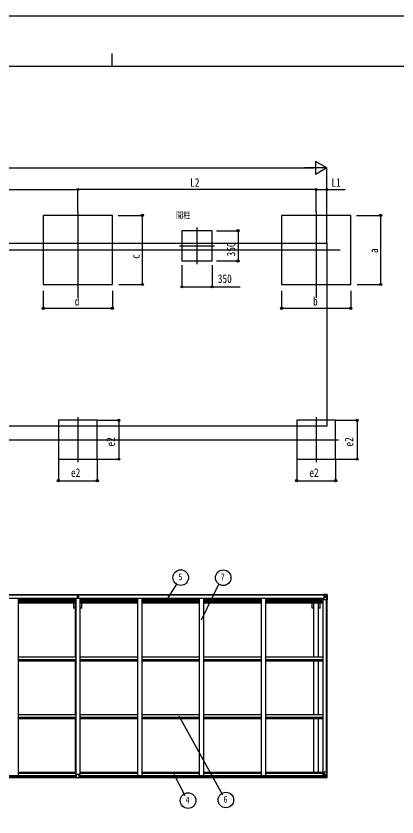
# Model space of a CAD drawing. Units: millimetres, scale not verified. Extents: x -12615 to 12615, y -8910 to 8910.
# Drawn here: x -1125 to 3287, y -362 to 8910 of the extents above; entities that cross this region are included whole.
import ezdxf
from ezdxf.enums import TextEntityAlignment as Align

# ---------------------------------------------------------------- set-up
doc = ezdxf.new("R2010")
doc.units = ezdxf.units.MM
doc.header["$LTSCALE"] = 40
for name, color, linetype in [('0-2_USER1', 3, 'Continuous'), ('0-3_YKK_12', 2, 'Continuous'), ('0-4_YKK_13', 4, 'Continuous'), ('0-5_YKK_A1', 4, 'Continuous'), ('0-6_YKK_D', 6, 'Continuous'), ('0-7_YKK_ZWAK', 7, 'Continuous')]:
    doc.layers.add(name, color=color, linetype=linetype)
doc.styles.add('ＭＳ ゴシック', font='')
doc.styles.get('ＭＳ ゴシック').set_extended_font_data('MS Gothic')

msp = doc.modelspace()

# ---------------------------------------------------------------- linework, layer by layer
at = {"layer": '0-3_YKK_12'}
for p, q in [((-408.79, 6642.29), (-408.79, 5647.12)), ((2351.21, 6642.29), (2351.21, 5647.12)), ((971.21, 6461.32), (971.21, 6038.7)), ((767.48, 6250.01), (1174.94, 6250.01)), ((-3553.75, 6202.21), (2629.35, 6202.21)), ((-408.79, 4265.21), (-408.79, 3745.21)), ((2351.21, 4265.21), (2351.21, 3745.21)), ((-6292.79, 4005.21), (2611.21, 4005.21))]:
    msp.add_line(p, q, dxfattribs=at)
at = {"layer": '0-4_YKK_13'}
for p, q in [((-417.29, 2183.15), (-410.29, 2183.22)), ((-417.29, 2181.78), (-410.29, 2181.72)), ((-417.29, 2170.1), (-417.29, 2181.28)), ((-415.29, 2214.22), (-410.45, 2214.51)), ((-415.29, 2211.21), (-415.29, 2214.22)), ((-410.29, 2211.52), (-415.29, 2211.21)), ((-415.29, 2209.72), (-415.29, 2211.21)), ((-415.29, 2209.72), (-415.29, 2208.52)), ((-415.29, 2208.52), (-415.29, 2208.27)), ((-415.29, 2208.52), (-414.29, 2208.5)), ((-415.29, 2208.27), (-415.29, 2198.19)), ((-415.29, 2208.27), (-414.29, 2208.25)), ((-415.29, 2197.46), (-415.29, 2198.19)), ((-415.29, 2198.19), (-414.29, 2198.17)), ((-415.29, 2197.46), (-414.29, 2197.46)), ((-415.29, 2197.46), (-415.29, 2183.17)), ((-414.29, 2208.72), (-410.29, 2208.72)), ((-414.29, 2206.88), (-414.29, 2208.72)), ((-414.29, 2206.88), (-410.29, 2206.81)), ((-414.29, 2203.28), (-414.29, 2206.88)), ((-414.29, 2203.28), (-410.29, 2203.22)), ((-414.29, 2183.18), (-414.29, 2203.28)), ((-414.29, 2195.05), (-410.29, 2195.01)), ((-410.45, 2214.51), (-408.79, 2214.61)), ((-408.79, 2211.61), (-410.29, 2211.52)), ((-410.29, 2208.72), (-410.29, 2211.52)), ((-410.29, 2208.72), (-410.29, 2192.89)), ((-410.29, 2198), (-407.29, 2198)), ((-410.29, 2190.93), (-410.29, 2192.89)), ((-410.29, 2190.93), (-407.29, 2190.93)), ((-410.29, 2181.29), (-410.29, 2190.93)), ((-410.29, 2181.29), (-407.29, 2181.29)), ((-410.29, 2174.22), (-410.29, 2181.29)), ((-410.29, 2174.22), (-407.29, 2174.22)), ((-410.29, 2174.22), (-410.29, 2170.1)), ((-408.79, 2214.61), (-408.79, 2211.61)), ((-402.29, 2211.21), (-408.79, 2211.61)), ((-407.29, 2208.72), (-403.29, 2208.72)), ((-407.29, 2208.72), (-407.29, 2192.89)), ((-407.29, 2206.81), (-403.29, 2206.81)), ((-407.29, 2195.01), (-403.29, 2195.01)), ((-407.29, 2190.93), (-407.29, 2192.89)), ((-407.29, 2181.29), (-407.29, 2190.93)), ((-400.29, 2182.65), (-407.29, 2182.72)), ((-407.29, 2174.22), (-407.29, 2181.29)), ((-407.29, 2174.22), (-407.29, 2170.1)), ((-403.29, 2206.81), (-403.29, 2208.72)), ((-403.29, 2208.47), (-402.29, 2208.48)), ((-403.29, 2208.22), (-402.29, 2208.23)), ((-403.29, 2183.18), (-403.29, 2203.22)), ((-403.29, 2198.14), (-402.29, 2198.15)), ((-403.29, 2197.46), (-402.29, 2197.46)), ((-402.29, 2209.72), (-402.29, 2211.21)), ((-402.29, 2209.72), (-402.29, 2208.48)), ((-402.29, 2197.46), (-402.29, 2198.15)), ((-402.29, 2197.46), (-402.29, 2183.17)), ((-400.29, 2181.78), (-400.29, 2182.65)), ((-400.29, 2170.1), (-400.29, 2181.28)), ((2437.21, 2209.15), (2437.21, 2210.07)), ((2438.21, 2209.15), (2437.21, 2209.15)), ((2437.21, 2209.15), (2437.21, 2207.58)), ((2437.21, 2207.47), (2437.21, 2207.58)), ((2438.21, 2210.07), (2438.21, 2209.15)), ((2443.21, 2209.15), (2438.21, 2209.15)), ((2438.71, 2186.32), (2439.71, 2186.33)), ((2438.71, 2170.1), (2438.71, 2186.32)), ((2439.71, 2184.59), (2438.71, 2184.6)), ((2438.71, 2174.45), (2443.21, 2174.45)), ((2443.76, 2186.36), (2439.71, 2186.33)), ((2443.41, 2212.65), (2441.72, 2212.22)), ((2443.21, 2207.54), (2443.21, 2209.15)), ((2443.21, 2207.54), (2453.21, 2207.45)), ((2443.21, 2152.45), (2443.21, 2185.55)), ((2467.21, 2178.12), (2443.21, 2178.12)), ((2443.41, 2212.65), (2443.71, 2212.65)), ((2443.71, 2212.65), (2443.71, 2212.22)), ((2454.38, 2188.09), (2444.04, 2186.44)), ((2444.04, 2185.81), (2454.38, 2187.46)), ((2444.04, 2186.44), (2444.04, 2185.81)), ((2474.37, 2151.45), (2444.21, 2151.45)), ((2445.21, 2209.41), (2453.21, 2209.41)), ((2445.21, 2209.38), (2453.21, 2209.38)), ((2448.71, 2214.85), (2455.21, 2214.45)), ((2448.71, 2213.96), (2448.71, 2214.85)), ((2455.21, 2213.57), (2448.71, 2213.96)), ((2448.71, 2213.45), (2448.71, 2213.96)), ((2448.71, 2213.45), (2448.71, 2213.04)), ((2448.71, 2213.04), (2453.71, 2212.95)), ((2448.71, 2213.04), (2448.71, 2212.22)), ((2449.71, 2187.35), (2449.71, 2207.32)), ((2453.6, 2207.08), (2449.71, 2207.08)), ((2449.71, 2203.45), (2453.71, 2203.45)), ((2449.71, 2195.25), (2453.71, 2195.25)), ((2453.21, 2209.41), (2453.21, 2207.45)), ((2453.21, 2208.38), (2453.71, 2208.38)), ((2453.21, 2207.29), (2453.21, 2207.45)), ((2453.21, 2207.45), (2453.21, 2207.45)), ((2453.71, 2208.74), (2455.21, 2208.74)), ((2453.71, 2205.21), (2455.21, 2205.21)), ((2453.71, 2191.65), (2455.21, 2191.65)), ((2454.38, 2187.46), (2454.38, 2188.09)), ((2455.21, 2188.35), (2455.21, 2214.45)), ((2455.21, 2214.33), (2467.21, 2213.55)), ((2456.21, 2205.21), (2455.21, 2205.21)), ((2467.21, 2205.21), (2455.21, 2205.21)), ((2467.21, 2191.65), (2455.21, 2191.65)), ((2461.73, 2198.01), (2461.73, 2197.05)), ((2469.54, 2205.15), (2467.21, 2205.21)), ((2467.21, 2191.65), (2469.54, 2191.68)), ((2467.21, 2191.65), (2467.21, 2191.65)), ((2473.82, 2178.33), (2467.21, 2178.12)), ((2467.3, 2213.55), (2475.22, 2213.07)), ((2469.54, 2191.68), (2469.54, 2205.15)), ((2473.82, 2178.33), (2469.68, 2190.42)), ((2470.4, 2208.66), (2473.13, 2212.33)), ((2474.36, 2212.1), (2474.37, 2212.03)), ((2474.37, 2151.45), (2474.37, 2212.03)), ((2476.27, 2213.16), (2476.27, 2213.16)), ((2476.27, 2213.12), (2476.27, 2213.16)), ((2477.21, 2212.16), (2477.21, 2212.12)), ((-425.29, 97.54), (-425.29, 129.86)), ((-425.29, 97.54), (-425.29, 97.5)), ((-393.29, 130.86), (-424.29, 130.86)), ((-415.29, 96.77), (-424.29, 96.83)), ((-402.29, 96.77), (-393.29, 96.83)), ((-392.29, 97.54), (-392.29, 129.86)), ((-392.29, 97.54), (-392.29, 97.5)), ((2438.71, 118.32), (2438.71, 98.16)), ((2448.71, 119.26), (2439.71, 119.23)), ((2439.71, 97.45), (2448.71, 97.39)), ((2443.21, 154.47), (2443.21, 121.37)), ((2467.21, 128.8), (2443.21, 128.8)), ((2444.04, 121.12), (2454.38, 119.46)), ((2444.04, 120.48), (2444.04, 121.12)), ((2451.69, 119.26), (2444.04, 120.48)), ((2477.21, 155.47), (2444.21, 155.47)), ((2455.21, 119.26), (2448.71, 119.26)), ((2448.71, 92.07), (2448.71, 98.02)), ((2454.38, 119.46), (2454.38, 119.26)), ((2455.21, 119.26), (2455.21, 92.47)), ((2455.21, 115.27), (2467.21, 115.27)), ((2467.21, 101.71), (2455.21, 101.71)), ((2455.21, 92.59), (2467.21, 93.37)), ((2462.69, 108.91), (2462.69, 109.87)), ((2473.82, 128.59), (2467.21, 128.8)), ((2467.21, 115.27), (2467.21, 115.27)), ((2467.21, 115.27), (2469.54, 115.24)), ((2469.54, 101.77), (2467.21, 101.71)), ((2467.3, 93.38), (2475.22, 93.85)), ((2469.54, 115.24), (2469.54, 101.77)), ((2473.82, 128.59), (2469.68, 116.51)), ((2470.4, 98.26), (2473.13, 94.59)), ((2474.36, 94.82), (2474.37, 94.89)), ((2474.37, 155.47), (2474.37, 94.89)), ((2476.27, 93.8), (2476.27, 93.76)), ((2477.21, 94.76), (2477.21, 155.47))]:
    msp.add_line(p, q, dxfattribs=at)
for points in [[(-410.29, 2182.72), (-417.29, 2182.65), (-417.29, 2183.15)], [(-410.29, 2181.22), (-417.29, 2181.28), (-417.29, 2181.78), (-417.29, 2182.65)], [(-408.79, 2214.61), (-402.29, 2214.22), (-402.29, 2211.21)], [(-407.29, 2203.22), (-403.29, 2203.22), (-403.29, 2206.81)], [(-407.29, 2183.22), (-400.29, 2183.15), (-400.29, 2182.65)], [(-407.29, 2181.72), (-400.29, 2181.78), (-400.29, 2181.28), (-407.29, 2181.22)], [(-402.29, 2208.48), (-402.29, 2208.23), (-402.29, 2198.15)], [(2443.21, 2207.54), (2443.21, 2207.53), (2437.21, 2207.58)], [(2438.21, 2207.42), (2453.21, 2207.29), (2453.21, 2207.29)], [(2439.71, 2186.33), (2439.71, 2184.59), (2443.21, 2184.58)], [(2453.21, 2208.38), (2445.21, 2208.38), (2445.21, 2210.07)], [(2448.71, 2213.45), (2453.71, 2213.45), (2453.71, 2187.99)], [(2476.27, 2213.16), (2467.21, 2213.72), (2455.21, 2214.45)], [(2460.77, 2199.93), (2459.81, 2199.93), (2459.81, 2198.97), (2460.77, 2198.97)], [(2462.69, 2200.89), (2462.69, 2201.85), (2461.73, 2201.85), (2461.73, 2200.89)], [(2461.73, 2197.05), (2462.69, 2197.05), (2462.69, 2198.01)], [(2463.65, 2198.97), (2464.61, 2198.97), (2464.61, 2199.93), (2463.65, 2199.93)], [(2477.21, 2212.12), (2477.21, 2151.45), (2474.37, 2151.45)], [(-408.79, 91.35), (-415.29, 91.74), (-415.29, 96.77)], [(-408.79, 91.35), (-402.29, 91.74), (-402.29, 96.77)], [(2438.71, 98.16), (2438.72, 98.05), (2448.71, 98.02)], [(2476.27, 93.76), (2467.21, 93.21), (2448.71, 92.07)], [(2460.77, 107.95), (2459.81, 107.95), (2459.81, 106.99), (2460.77, 106.99)], [(2462.69, 109.87), (2461.73, 109.87), (2461.73, 108.91)], [(2461.73, 106.03), (2461.73, 105.07), (2462.69, 105.07), (2462.69, 106.03)], [(2463.65, 106.99), (2464.61, 106.99), (2464.61, 107.95), (2463.65, 107.95)]]:
    msp.add_lwpolyline(points, dxfattribs=at)
for centre in [(2462.21, 2199.45), (2462.21, 107.47)]:
    msp.add_circle(centre, 5.3, dxfattribs=at)
for centre, radius, start, end in [((-414.29, 2209.72), 1, 180, 270), ((-403.29, 2209.72), 1, 270, 0), ((2438.07, 2215.11), 7.69, 263.56574, 271.03001), ((2444.15, 2185.51), 0.937, 96.73234, 177.67791), ((2444.15, 2184.88), 0.937, 96.73234, 177.67791), ((2444.21, 2152.45), 1, 180, 270), ((2453.21, 2209.91), 0.5, 270.00309, 0.00198), ((2453.21, 2209.88), 0.5, 269.99891, 359.99891), ((2453.21, 2206.95), 0.5, 359.95536, 89.47105), ((2453.2, 2206.78), 0.513, 358.95293, 88.11972), ((2454.27, 2189.02), 0.937, 276.73234, 357.67791), ((2454.27, 2188.39), 0.937, 276.73234, 357.67791), ((2460.77, 2200.89), 0.96, 270, 0), ((2460.77, 2198.01), 0.96, 0, 90), ((2463.65, 2200.89), 0.96, 180, 270), ((2463.65, 2198.01), 0.96, 90, 180), ((2473.08, 2212.16), 1.28, 357.54105, 48.82169), ((2475.06, 2225.77), 12.7, 264.89689, 270.75534), ((2476.21, 2212.16), 0.999, 0.04917, 86.5576), ((2476.21, 2212.16), 1, 359.99921, 86.49983), ((2476.21, 2212.12), 0.999, 0.04917, 86.5576), ((-424.29, 129.86), 1, 90, 180), ((-393.29, 129.86), 1, 0, 90), ((2444.21, 154.47), 1, 90, 180), ((2444.15, 122.05), 0.937, 182.32209, 263.26766), ((2444.15, 121.41), 0.937, 182.32209, 263.26766), ((2454.27, 118.53), 0.937, 50.93398, 83.26766), ((2460.77, 108.91), 0.96, 270, 0), ((2460.77, 106.03), 0.96, 0, 90), ((2463.65, 108.91), 0.96, 180, 270), ((2463.65, 106.03), 0.96, 90, 180), ((2473.08, 94.76), 1.28, 311.17831, 2.45895), ((2475.06, 81.15), 12.7, 89.24466, 95.10311), ((2476.21, 94.8), 0.999, 273.4424, 359.95083), ((2476.21, 94.76), 0.999, 273.4424, 359.95083), ((2476.21, 94.76), 1, 273.50017, 0.00079)]:
    msp.add_arc(centre, radius, start, end, dxfattribs=at)
for centre, major_axis, ratio, start_param, end_param in [((-582.16, 2201), (171.87, 10.52), 0.017422, 6.2821194, 6.2831848), ((2548.96, 2205.21), (-81.75, 0), 0.061163, 6.2824128, 6.2831853), ((2472.41, 2205.07), (-0.03, 5), 0.573921, 0.7672717, 1.551125), ((2470.95, 2191.7), (0, 3), 0.468246, 1.5772882, 2.0127935), ((2474.08, 2210.14), (0.02, 3), 0.466854, 0.125683, 0.7596956), ((2473.1, 2180.68), (-0.85, 2.32), 0.403757, 3.0087805, 3.9744392), ((2474.27, 2213.24), (-2, 0.12), 0.060933, 2.0712557, 3.1453404), ((2275.27, 2225.47), (-201, 12.36), 0.060933, 3.1453404, 3.145839), ((-424.29, 97.54), (1, -0.012), 0.707053, 3.2044821, 4.7211143), ((-393.29, 97.54), (-1, -0.012), 0.707053, 1.562071, 3.0787032), ((2439.71, 118.32), (-1, -0.021), 0.906239, 4.6936843, 6.2644806), ((2439.71, 98.15), (-1, 0.012), 0.707053, 0.1587743, 1.5795216), ((2548.96, 101.71), (-81.75, 0), 0.061163, 0, 0.0007725), ((2472.41, 101.85), (-0.03, -5), 0.573921, 4.7320603, 5.5159136), ((2470.95, 115.22), (0, -3), 0.468246, 4.2703918, 4.7058971), ((2474.08, 96.78), (0.02, -3), 0.466854, 5.5234897, 6.1575023), ((2473.1, 126.24), (-0.85, -2.32), 0.403757, 2.3087461, 3.2744049), ((2474.27, 93.68), (-2, -0.12), 0.060933, 3.1378449, 4.2119296), ((2275.27, 81.45), (-201, -12.36), 0.060933, 3.1373463, 3.1378449)]:
    msp.add_ellipse(centre, major_axis=major_axis, ratio=ratio, start_param=start_param, end_param=end_param, dxfattribs=at)
at = {"layer": '0-5_YKK_A1'}
for p, q in [((-6156.79, 6280.01), (2475.21, 6280.01)), ((2475.21, 6280.01), (2475.21, 4161.63)), ((2475.21, 4161.63), (-6156.79, 4161.63)), ((-3271.29, 2212.22), (-415.29, 2212.22)), ((-3271.29, 2210.07), (-415.29, 2210.07)), ((-3240.29, 2171.93), (-441.29, 2171.93)), ((-1099.79, 2171.92), (-1099.79, 119.45)), ((-1099.79, 2156.42), (-433.79, 2156.42)), ((-1099.79, 2148.02), (-433.79, 2148.02)), ((-1099.79, 2139.83), (-433.79, 2139.83)), ((-1099.79, 2135.9), (-433.79, 2135.9)), ((-441.29, 2156.42), (-441.29, 2171.93)), ((-433.79, 2170.1), (-433.79, 119.45)), ((-433.79, 2170.1), (-383.79, 2170.1)), ((-402.29, 2212.22), (2453.71, 2212.22)), ((-402.29, 2210.07), (2453.71, 2210.07)), ((-383.79, 2170.1), (-383.79, 119.45)), ((-383.79, 2156.42), (282.21, 2156.42)), ((-383.79, 2148.02), (282.21, 2148.02)), ((-383.79, 2139.83), (282.21, 2139.83)), ((-383.79, 2135.9), (282.21, 2135.9)), ((-376.29, 2156.42), (-376.29, 2171.93)), ((-376.29, 2171.93), (2422.71, 2171.93)), ((282.21, 2171.92), (282.21, 119.45)), ((332.21, 2171.92), (332.21, 119.45)), ((332.21, 2156.42), (998.21, 2156.42)), ((332.21, 2148.02), (998.21, 2148.02)), ((332.21, 2139.83), (998.21, 2139.83)), ((332.21, 2135.9), (998.21, 2135.9)), ((998.21, 2171.92), (998.21, 119.45)), ((1048.21, 2171.92), (1048.21, 119.45)), ((1048.21, 2156.42), (1714.21, 2156.42)), ((1048.21, 2148.02), (1714.21, 2148.02)), ((1048.21, 2139.83), (1714.21, 2139.83)), ((1048.21, 2135.9), (1714.21, 2135.9)), ((1714.21, 2171.92), (1714.21, 119.45)), ((1764.21, 2171.92), (1764.21, 119.45)), ((1764.21, 2156.42), (2430.21, 2156.42)), ((1764.21, 2148.02), (2430.21, 2148.02)), ((1764.21, 2139.83), (2430.21, 2139.83)), ((1764.21, 2135.9), (2430.21, 2135.9)), ((2422.71, 2156.42), (2422.71, 2171.93)), ((2430.21, 2170.1), (2430.21, 119.45)), ((2430.21, 2170.1), (2443.21, 2170.1)), ((2465.51, 2151.45), (2465.51, 155.47)), ((2475.21, 2151.45), (2475.21, 155.47)), ((-1099.79, 2130.82), (-433.79, 2130.82)), ((-1099.79, 2117.81), (-433.79, 2117.81)), ((-453.99, 2056.22), (-453.99, 2117.81)), ((-436.29, 2056.22), (-453.99, 2056.22)), ((-436.29, 1491.16), (-436.29, 2117.81)), ((-383.79, 2130.82), (282.21, 2130.82)), ((-383.79, 2117.81), (282.21, 2117.81)), ((-381.29, 1491.16), (-381.29, 2117.81)), ((-363.59, 2056.22), (-381.29, 2056.22)), ((-363.59, 2056.22), (-363.59, 2117.81)), ((332.21, 2130.82), (998.21, 2130.82)), ((332.21, 2117.81), (998.21, 2117.81)), ((1048.21, 2130.82), (1714.21, 2130.82)), ((1048.21, 2117.81), (1714.21, 2117.81)), ((1764.21, 2130.82), (2430.21, 2130.82)), ((1764.21, 2117.81), (2430.21, 2117.81)), ((2306.01, 2056.22), (2306.01, 2117.81)), ((2323.71, 2056.22), (2306.01, 2056.22)), ((2323.71, 1491.16), (2323.71, 2117.81)), ((2378.71, 1491.16), (2378.71, 2117.81)), ((2396.41, 2056.22), (2378.71, 2056.22)), ((2396.41, 2056.22), (2396.41, 2117.81)), ((-1099.76, 1491.16), (-433.79, 1491.16)), ((-383.76, 1491.16), (282.21, 1491.16)), ((332.24, 1491.16), (998.21, 1491.16)), ((1048.24, 1491.16), (1714.21, 1491.16)), ((1764.24, 1491.16), (2430.21, 1491.16)), ((-1099.76, 1461.42), (-433.79, 1461.42)), ((-1099.76, 1456.87), (-433.79, 1456.87)), ((-1099.76, 1443.86), (-433.79, 1443.86)), ((-436.29, 824.16), (-436.29, 1443.86)), ((-383.76, 1461.42), (282.21, 1461.42)), ((-383.76, 1456.87), (282.21, 1456.87)), ((-383.76, 1443.86), (282.21, 1443.86)), ((-381.29, 824.16), (-381.29, 1443.86)), ((332.24, 1461.42), (998.21, 1461.42)), ((332.24, 1456.87), (998.21, 1456.87)), ((332.24, 1443.86), (998.21, 1443.86)), ((1048.24, 1461.42), (1714.21, 1461.42)), ((1048.24, 1456.87), (1714.21, 1456.87)), ((1048.24, 1443.86), (1714.21, 1443.86)), ((1764.24, 1461.42), (2430.21, 1461.42)), ((1764.24, 1456.87), (2430.21, 1456.87)), ((1764.24, 1443.86), (2430.21, 1443.86)), ((2323.71, 824.16), (2323.71, 1443.86)), ((2378.71, 824.16), (2378.71, 1443.86)), ((-1099.76, 824.16), (-433.79, 824.16)), ((-1099.76, 794.43), (-433.79, 794.43)), ((-1099.76, 789.88), (-433.79, 789.88)), ((-1099.76, 776.87), (-433.79, 776.87)), ((-436.29, 155.62), (-436.29, 776.87)), ((-383.76, 824.16), (282.21, 824.16)), ((-383.76, 794.43), (282.21, 794.43)), ((-383.76, 789.88), (282.21, 789.88)), ((-383.76, 776.87), (282.21, 776.87)), ((-381.29, 155.62), (-381.29, 776.87)), ((332.24, 824.16), (998.21, 824.16)), ((332.24, 794.43), (998.21, 794.43)), ((332.24, 789.88), (998.21, 789.88)), ((332.24, 776.87), (998.21, 776.87)), ((1048.24, 824.16), (1714.21, 824.16)), ((1048.24, 794.43), (1714.21, 794.43)), ((1048.24, 789.88), (1714.21, 789.88)), ((1048.24, 776.87), (1714.21, 776.87)), ((1764.24, 824.16), (2430.21, 824.16)), ((1764.24, 794.43), (2430.21, 794.43)), ((1764.24, 789.88), (2430.21, 789.88)), ((1764.24, 776.87), (2430.21, 776.87)), ((2323.71, 155.62), (2323.71, 776.87)), ((2378.71, 155.62), (2378.71, 776.87)), ((-3266.29, 93.68), (-415.29, 93.68)), ((-3256.29, 119.45), (-425.29, 119.45)), ((-3256.29, 117.19), (-425.29, 117.19)), ((-3256.29, 101.57), (-425.29, 101.57)), ((-1099.79, 155.62), (-433.79, 155.62)), ((-1099.79, 147.28), (-433.79, 147.28)), ((-402.29, 93.68), (2448.71, 93.68)), ((-392.29, 119.45), (2450.47, 119.45)), ((-392.29, 117.19), (2438.71, 117.19)), ((-392.29, 101.57), (2438.71, 101.57)), ((-383.79, 155.62), (282.21, 155.62)), ((-383.79, 147.28), (282.21, 147.28)), ((332.21, 155.62), (998.21, 155.62)), ((332.21, 147.28), (998.21, 147.28)), ((1048.21, 155.62), (1714.21, 155.62)), ((1048.21, 147.28), (1714.21, 147.28)), ((1764.21, 155.62), (2430.21, 155.62)), ((1764.21, 147.28), (2430.21, 147.28))]:
    msp.add_line(p, q, dxfattribs=at)
for points in [[(-808.79, 5802.21), (-8.79, 5802.21), (-8.79, 6602.21), (-808.79, 6602.21)], [(1951.21, 5802.21), (2751.21, 5802.21), (2751.21, 6602.21), (1951.21, 6602.21)], [(796.21, 6075.01), (1146.21, 6075.01), (1146.21, 6425.01), (796.21, 6425.01)], [(-633.79, 3780.21), (-183.79, 3780.21), (-183.79, 4230.21), (-633.79, 4230.21)], [(2126.21, 3780.21), (2576.21, 3780.21), (2576.21, 4230.21), (2126.21, 4230.21)]]:
    msp.add_lwpolyline(points, close=True, dxfattribs=at)
at = {"layer": '0-6_YKK_D'}
for p, q in [((-6006.79, 7152.21), (2325.21, 7152.21)), ((2475.21, 7152.21), (2215.4, 7152.21)), ((2475.21, 7152.21), (2345.31, 7227.21)), ((2345.31, 7227.21), (2345.31, 7077.21)), ((2475.21, 7152.21), (2345.31, 7077.21)), ((2475.21, 6281.01), (2475.21, 7153.21)), ((-3272.79, 6902.21), (-408.79, 6902.21)), ((-408.79, 6643.29), (-408.79, 6903.21)), ((-408.79, 6642.29), (-408.79, 6903.21)), ((2351.21, 6902.21), (-408.79, 6902.21)), ((2351.21, 6642.29), (2351.21, 6903.21)), ((2351.21, 6643.29), (2351.21, 6903.21)), ((2475.21, 6330.01), (2475.21, 6903.21)), ((58.37, 6602.21), (340.32, 6602.21)), ((339.32, 5802.21), (339.32, 6602.21)), ((2818.37, 6602.21), (3100.32, 6602.21)), ((3099.32, 5802.21), (3099.32, 6602.21)), ((1197.21, 6425.01), (1447.21, 6425.01)), ((1446.21, 6425.01), (1446.21, 6075.01)), ((1197.21, 6075.01), (1447.21, 6075.01)), ((796.21, 6024.01), (796.21, 5774.01)), ((1146.21, 6024.01), (1146.21, 5774.01)), ((66.21, 5802.21), (340.32, 5802.21)), ((2826.21, 5802.21), (3100.32, 5802.21)), ((-808.79, 5728.01), (-808.79, 5526.21)), ((-8.79, 5728.19), (-8.79, 5526.21)), ((1951.21, 5728.01), (1951.21, 5526.21)), ((2751.21, 5728.19), (2751.21, 5526.21)), ((-808.79, 5527.21), (-8.79, 5527.21)), ((1951.21, 5527.21), (2751.21, 5527.21)), ((-182.79, 4230.21), (67.21, 4230.21)), ((66.21, 4230.21), (66.21, 3780.21)), ((2577.21, 4230.21), (2827.21, 4230.21)), ((2826.21, 4230.21), (2826.21, 3780.21)), ((-633.79, 3779.21), (-633.79, 3529.21)), ((-183.79, 3779.21), (-183.79, 3529.21)), ((-182.79, 3780.21), (67.21, 3780.21)), ((2126.21, 3779.21), (2126.21, 3529.21)), ((2576.21, 3779.21), (2576.21, 3529.21)), ((2577.21, 3780.21), (2827.21, 3780.21)), ((-633.79, 3530.21), (-183.79, 3530.21)), ((2126.21, 3530.21), (2576.21, 3530.21)), ((637.42, 2173.47), (737.06, 2332.27)), ((1022.38, 1921.79), (1225.51, 2332.36)), ((759.49, 807.57), (1268.09, -103.9)), ((701.76, 134.03), (828.94, -111.37))]:
    msp.add_line(p, q, dxfattribs=at)
for points in [[(2351.21, 6902.21), (2475.21, 6902.21), (2687.94, 6902.21)], [(796.21, 5775.01), (1146.21, 5775.01), (1472.01, 5775.01)]]:
    msp.add_lwpolyline(points, dxfattribs=at)
for centre, radius in [((-408.79, 6902.21), 12.75), ((-408.79, 6902.21), 12.75), ((2351.21, 6902.21), 12.75), ((2351.21, 6902.21), 12.75), ((2475.21, 6902.21), 12.75), ((339.32, 6602.21), 12.75), ((3099.32, 6602.21), 12.75), ((1446.21, 6425.01), 12.75), ((1446.21, 6075.01), 12.75), ((339.32, 5802.21), 12.75), ((796.21, 5775.01), 12.75), ((1146.21, 5775.01), 12.75), ((3099.32, 5802.21), 12.75), ((-808.79, 5527.21), 12.75), ((-8.79, 5527.21), 12.75), ((1951.21, 5527.21), 12.75), ((2751.21, 5527.21), 12.75), ((66.21, 4230.21), 12.75), ((2826.21, 4230.21), 12.75), ((66.21, 3780.21), 12.75), ((2826.21, 3780.21), 12.75), ((-633.79, 3530.21), 12.75), ((-183.79, 3530.21), 12.75), ((2126.21, 3530.21), 12.75), ((2576.21, 3530.21), 12.75), ((783.16, 2409.57), 90), ((1274.61, 2407.79), 90), ((868, -171.85), 90), ((1305.64, -165.33), 90)]:
    msp.add_circle(centre, radius, dxfattribs=at)
at = {"layer": '0-7_YKK_ZWAK'}
for p, q in [((-14.94, 8475), (-14.94, 8325)), ((11685.06, 8325), (-11714.94, 8325))]:
    msp.add_line(p, q, dxfattribs=at)
msp.add_lwpolyline([(-12615, -8910), (12615, -8910), (12615, 8910), (-12615, 8910)], close=True, dxfattribs=at)

# ---------------------------------------------------------------- texts
at = {"layer": '0-2_USER1', "style": 'ＭＳ ゴシック', "width": 0.8}
msp.add_text('間柱', height=74.23, dxfattribs=at).set_placement((727.35, 6544.67), align=Align.BOTTOM_LEFT)
at = {"layer": '0-6_YKK_D', "style": 'ＭＳ ゴシック', "width": 0.8}
for s, height, p in [('L2', 98.97, (892.01, 6903.88)), ('L1', 98.97, (2527.88, 6903.88)), ('350', 98.97, (1212.21, 5790.01)), ('d', 98.97, (-444.79, 5528.54)), ('b', 98.97, (2315.21, 5528.54)), ('e2', 98.97, (-487.99, 3545.21)), ('e2', 98.97, (2272.01, 3545.21)), ('5', 79.18, (754.36, 2355.57)), ('7', 79.18, (1245.81, 2353.79)), ('4', 79.18, (839.2, -225.85)), ('6', 79.18, (1276.84, -219.33))]:
    msp.add_text(s, height=height, dxfattribs=at).set_placement(p, align=Align.BOTTOM_LEFT)
for s, p in [('350', (1444.21, 6127.61)), ('a', (3097.65, 6166.21)), ('c', (337.32, 6099.24)), ('e2', (51.21, 3926.01)), ('e2', (2811.21, 3926.01))]:
    msp.add_text(s, height=98.97, rotation=90, dxfattribs=at).set_placement(p, align=Align.BOTTOM_LEFT)

doc.saveas('drawing.dxf')
